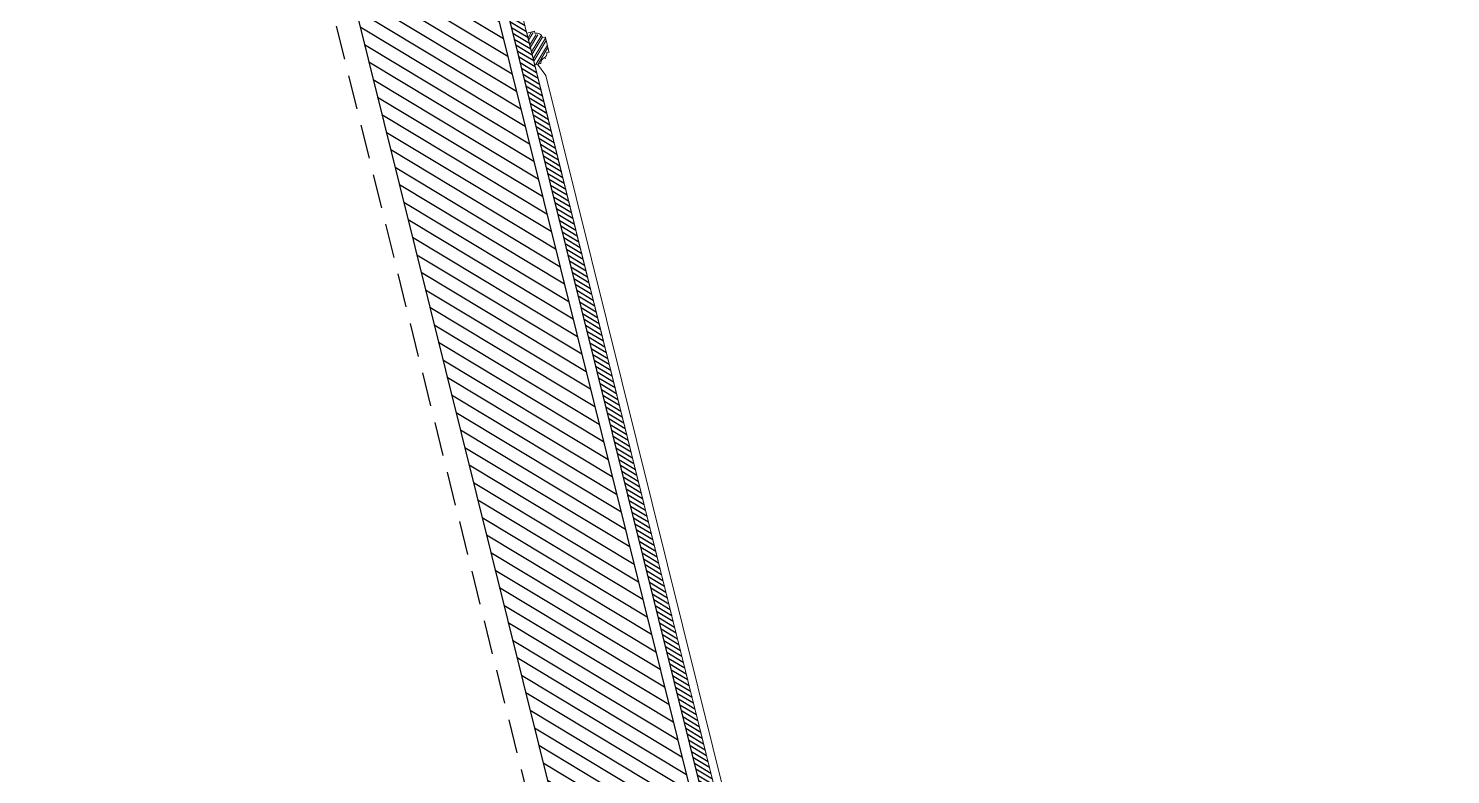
# Model space of a CAD drawing. Header units: inches. Extents: x 252212 to 296477, y 417293 to 492071.
# Drawn here: x 288300 to 290390, y 488234 to 489330 of the extents above; entities that cross this region are included whole.
import ezdxf

# ---------------------------------------------------------------- set-up
doc = ezdxf.new("R2010")
doc.units = ezdxf.units.IN
doc.header["$MEASUREMENT"] = 0
doc.linetypes.add('HIDDEN', pattern=[0.375, 0.25, -0.125])
for name, color, linetype in [('8', 8, 'Continuous'), ('CQ spot detail elevation', 1, 'Continuous'), ('Layer1', 1, 'Continuous'), ('Layer3', 7, 'Continuous'), ('Layer7', 8, 'Continuous'), ('MARBLE HATCH', 251, 'Continuous')]:
    doc.layers.add(name, color=color, linetype=linetype)
doc.layers.add('Glass', color=4, linetype='Continuous', lineweight=0)
doc.layers.add('Marble', color=6, linetype='Continuous', lineweight=0)

msp = doc.modelspace()

# ---------------------------------------------------------------- hatches: boundary and pattern name
at = {"layer": 'Layer7'}
h = msp.add_hatch(dxfattribs=at)
h.set_pattern_fill('ANSI31,_O', color=8, scale=150, angle=13.9714)
h.set_pattern_definition([(148.97142, (302406.03, 492518.404), (9.664979, 16.067068), [])])
h.paths.add_polyline_path([(288405.8, 490867.6), (288599.9, 490915.9), (289626, 486791.6), (289431.9, 486743.3)])
h.paths.add_polyline_path([(291031.3, 491520.8), (291225.3, 491569.1), (292251.5, 487444.8), (292057.4, 487396.5)])
h = msp.add_hatch(dxfattribs=at)
h.set_pattern_fill('ANSI31', color=256, scale=50, angle=13.9714, style=0)
h.set_pattern_definition([(148.971423, (327514.0686, 498765.242), (3.2216596, 5.3556895), [])])
h.paths.add_polyline_path([(289358.6, 487930.7), (289378, 487935.5), (288887.9, 489905.5), (288868.4, 489900.7)])
at = {"layer": 'MARBLE HATCH', "lineweight": 0}
h = msp.add_hatch(dxfattribs=at)
h.set_pattern_fill('ANSI32', color=256, scale=20, angle=13.9714)
h.set_pattern_definition([(58.971423, (301066.098, 518047.672), (-6.4268274, 3.8659915), []), (58.971423, (301069.529, 518048.5255), (-6.4268274, 3.8659915), [])])
edge = h.paths.add_edge_path()
edge.add_arc((289052.6, 489291), 9, -76.0286, -31.0286, ccw=False)
edge.add_line((289054.8, 489282.3), (289055.5, 489279.4))
edge.add_line((289055.5, 489279.4), (289044.3, 489276.6))
edge.add_line((289044.3, 489276.6), (289032.7, 489323.2))
edge.add_line((289032.7, 489323.2), (289041.2, 489325.3))
edge.add_arc((289041.3, 489324.7), 0.556, -343.3745, -255.3898, ccw=False)
edge.add_arc((289049.2, 489329), 8.38, -150.7241, -85.5973)
edge.add_arc((289050.4, 489314), 6.65, -348.918, -264.4678, ccw=False)
edge.add_line((289057, 489315.3), (289059.7, 489316))
edge.add_arc((289059.8, 489315.4), 0.562, -346.0286, -256.0286, ccw=False)
edge.add_line((289060.4, 489315.6), (289065.5, 489294.8))
edge.add_arc((289065, 489294.7), 0.562, -76.0286, 13.9714, ccw=False)
edge.add_line((289065.1, 489294.1), (289061.3, 489293.2))
edge.add_arc((289044.2, 489292.3), 17.1, -20.13, 3.0728, ccw=False)

# ---------------------------------------------------------------- linework, layer by layer
at = {"layer": '8', "color": 6, "lineweight": 0, "ltscale": 5, "elevation": 0}
msp.add_lwpolyline([(289358.6, 487930.7), (289378, 487935.5), (288887.9, 489905.5), (288868.4, 489900.7)], close=True, dxfattribs=at)
at = {"layer": 'CQ spot detail elevation', "color": 3, "linetype": 'HIDDEN', "ltscale": 200, "elevation": 0}
msp.add_lwpolyline([(289091, 487974.9), (288300.4, 491152.7)], dxfattribs=at)
at = {"layer": 'Glass', "elevation": 0}
msp.add_lwpolyline([(289060.6, 489260.9), (289048.2, 489277.6), (289044.3, 489276.6), (289366.4, 487982.1), (289370.3, 487983.1), (289373.2, 488004.4)], close=True, dxfattribs=at)
at = {"layer": 'Layer1'}
msp.add_line((288614.9, 490919.6, 0), (289616.9, 486892.4, 0), dxfattribs=at)
at = {"layer": 'Layer3'}
for p, q in [((288345.4, 491110.2, 0), (289480.2, 486549.2, 0)), ((288599.9, 490915.9, 0), (289626, 486791.6, 0))]:
    msp.add_line(p, q, dxfattribs=at)
at = {"layer": 'Marble', "elevation": 0}
msp.add_lwpolyline([(289044.6, 489323), (289043.9, 489325.9), (289032.7, 489323.2), (289044.3, 489276.6), (289052.8, 489278.7, 0.403949), (289053.2, 489279.3, -0.292074), (289058.2, 489286.8, 0.386119), (289062, 489294.9), (289064.8, 489295.6, 0.414214), (289065.2, 489296.3), (289060, 489317, 0.414214), (289059.3, 489317.4), (289055.5, 489316.5, 0.414214), (289044.6, 489323, -0.414214)], format="xyb", dxfattribs=at)

doc.saveas('drawing.dxf')
